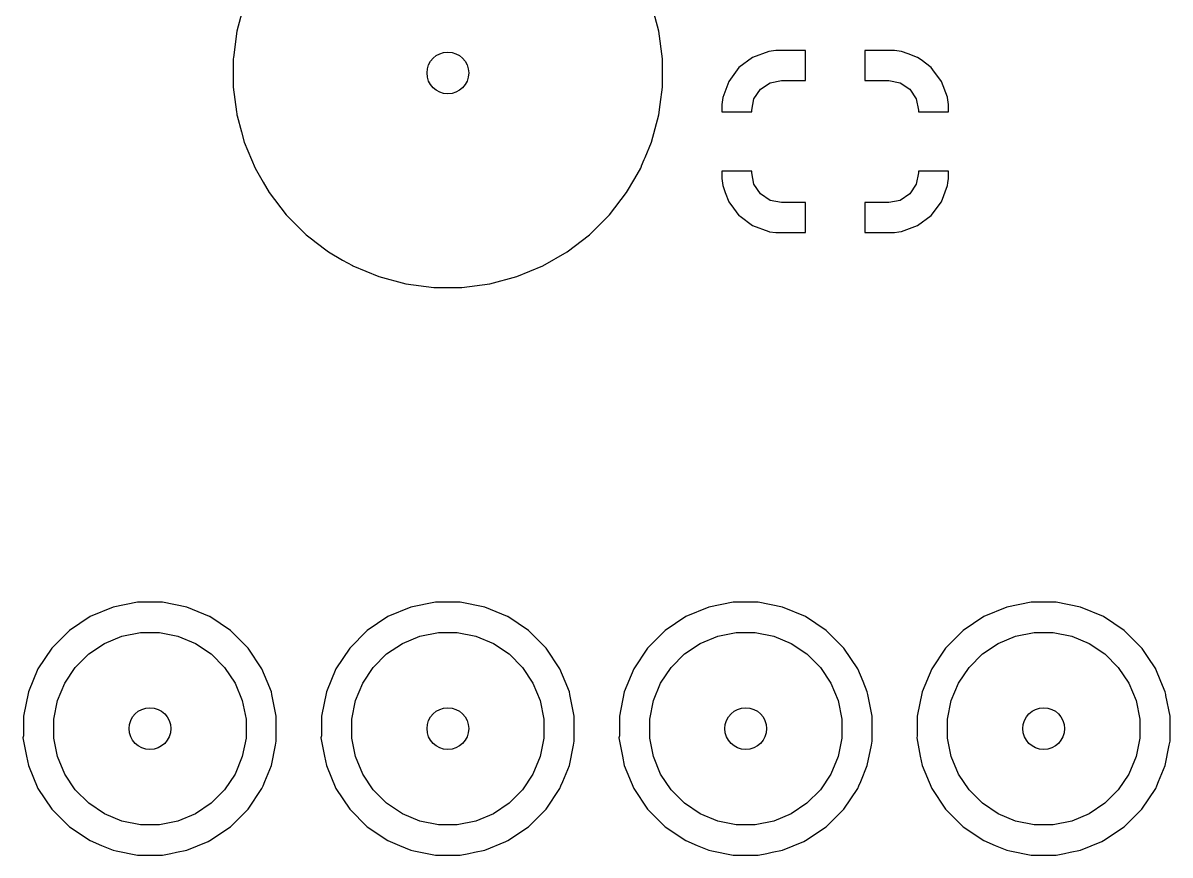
# Model space of a CAD drawing. Header units: inches. Extents: x 0.01 to 5.35, y 0.01 to 3.37.
# Drawn here: x 0.6091 to 0.9881, y 2.3738 to 2.6486 of the extents above; entities that cross this region are included whole.
import ezdxf

# ---------------------------------------------------------------- set-up
doc = ezdxf.new("R2010")
doc.units = ezdxf.units.IN
doc.header["$MEASUREMENT"] = 0
doc.layers.add('BLACK', color=250, linetype='CONTINUOUS')

msp = doc.modelspace()

# ---------------------------------------------------------------- linework, layer by layer
at = {"layer": 'BLACK', "linetype": 'CONTINUOUS'}
for p, q in [((0.68218, 2.65496), (0.67978, 2.64598)), ((0.81912, 2.64598), (0.81672, 2.65496)), ((0.67978, 2.64598), (0.67863, 2.63728)), ((0.82033, 2.63677), (0.81912, 2.64598)), ((0.85546, 2.63926), (0.85015, 2.63728)), ((0.8578, 2.63951), (0.85546, 2.63926)), ((0.85546, 2.63926), (0.85546, 2.63926)), ((0.86756, 2.63951), (0.8578, 2.63951)), ((0.86756, 2.62967), (0.86756, 2.63951)), ((0.897, 2.63951), (0.88724, 2.63951)), ((0.88724, 2.63951), (0.88724, 2.62967)), ((0.89935, 2.63926), (0.897, 2.63951)), ((0.897, 2.63951), (0.897, 2.63951)), ((0.90148, 2.63846), (0.89935, 2.63926)), ((0.89935, 2.63926), (0.89935, 2.63926)), ((0.90465, 2.63728), (0.90148, 2.63846)), ((0.67863, 2.63728), (0.67856, 2.63677)), ((0.67856, 2.63677), (0.67856, 2.63677)), ((0.67856, 2.63677), (0.67856, 2.62748)), ((0.82033, 2.62748), (0.82033, 2.63677)), ((0.85015, 2.63728), (0.84562, 2.63389)), ((0.85015, 2.63728), (0.85015, 2.63728)), ((0.9058, 2.63641), (0.90465, 2.63728)), ((0.90465, 2.63728), (0.90465, 2.63728)), ((0.90918, 2.63389), (0.9058, 2.63641)), ((0.84562, 2.63389), (0.84223, 2.62935)), ((0.84562, 2.63389), (0.84562, 2.63389)), ((0.90973, 2.63315), (0.90918, 2.63389)), ((0.90918, 2.63389), (0.90918, 2.63389)), ((0.91257, 2.62935), (0.90973, 2.63315)), ((0.67856, 2.62748), (0.67856, 2.62748)), ((0.67856, 2.62748), (0.67964, 2.61927)), ((0.81957, 2.62171), (0.82033, 2.62748)), ((0.84223, 2.62935), (0.84025, 2.62405)), ((0.84223, 2.62935), (0.84223, 2.62935)), ((0.85059, 2.62359), (0.85273, 2.62678)), ((0.85273, 2.62678), (0.85592, 2.62892)), ((0.85592, 2.62892), (0.85969, 2.62967)), ((0.85969, 2.62967), (0.86756, 2.62967)), ((0.88724, 2.62967), (0.89512, 2.62967)), ((0.89512, 2.62967), (0.89888, 2.62892)), ((0.89888, 2.62892), (0.90208, 2.62678)), ((0.90208, 2.62678), (0.90421, 2.62359)), ((0.91453, 2.62411), (0.91257, 2.62935)), ((0.91257, 2.62935), (0.91257, 2.62935)), ((0.84025, 2.62405), (0.84, 2.62171)), ((0.84025, 2.62405), (0.84025, 2.62405)), ((0.84984, 2.61982), (0.85059, 2.62359)), ((0.90421, 2.62359), (0.90496, 2.61982)), ((0.91455, 2.62405), (0.91453, 2.62411)), ((0.9148, 2.62171), (0.91455, 2.62405)), ((0.91455, 2.62405), (0.91455, 2.62405)), ((0.67964, 2.61927), (0.67973, 2.61858)), ((0.81912, 2.61827), (0.81957, 2.62171)), ((0.84, 2.62171), (0.84, 2.61933)), ((0.84, 2.62171), (0.84, 2.62171)), ((0.84, 2.61933), (0.84984, 2.61933)), ((0.84984, 2.61933), (0.84984, 2.61982)), ((0.90496, 2.61982), (0.90496, 2.61933)), ((0.90496, 2.61933), (0.9148, 2.61933)), ((0.9148, 2.61933), (0.9148, 2.62171)), ((0.9148, 2.62171), (0.9148, 2.62171)), ((0.9148, 2.62171), (0.9148, 2.62171)), ((0.9148, 2.62171), (0.9148, 2.62171)), ((0.67973, 2.61858), (0.67976, 2.61826)), ((0.67976, 2.61826), (0.67986, 2.61796)), ((0.67986, 2.61796), (0.68128, 2.61266)), ((0.81672, 2.60929), (0.81912, 2.61827)), ((0.68128, 2.61266), (0.68218, 2.60929)), ((0.68218, 2.60929), (0.68574, 2.60071)), ((0.8146, 2.60418), (0.81672, 2.60929)), ((0.81433, 2.60354), (0.81452, 2.60398)), ((0.81452, 2.60398), (0.8146, 2.60418)), ((0.81452, 2.60398), (0.81452, 2.60398)), ((0.81452, 2.60398), (0.81452, 2.60398)), ((0.68574, 2.60071), (0.68574, 2.60071)), ((0.68574, 2.60071), (0.68844, 2.59603)), ((0.81118, 2.59727), (0.81316, 2.60071)), ((0.81316, 2.60071), (0.81343, 2.60136)), ((0.81343, 2.60136), (0.81346, 2.60144)), ((0.81346, 2.60144), (0.81433, 2.60354)), ((0.80851, 2.59266), (0.81118, 2.59727)), ((0.84984, 2.59965), (0.84, 2.59965)), ((0.84, 2.59965), (0.84, 2.59727)), ((0.84, 2.59727), (0.84025, 2.59493)), ((0.84984, 2.59915), (0.84984, 2.59965)), ((0.85059, 2.59539), (0.84984, 2.59915)), ((0.90496, 2.59915), (0.90421, 2.59539)), ((0.9148, 2.59965), (0.90496, 2.59965)), ((0.90496, 2.59965), (0.90496, 2.59915)), ((0.91464, 2.59579), (0.9148, 2.59727)), ((0.9148, 2.59727), (0.9148, 2.59965)), ((0.9148, 2.59727), (0.9148, 2.59727)), ((0.68844, 2.59603), (0.68844, 2.59603)), ((0.68844, 2.59603), (0.68844, 2.59603)), ((0.68844, 2.59603), (0.69038, 2.59266)), ((0.69038, 2.59266), (0.69038, 2.59266)), ((0.69038, 2.59266), (0.69039, 2.59265)), ((0.69039, 2.59265), (0.69043, 2.5926)), ((0.69043, 2.5926), (0.69604, 2.58529)), ((0.80286, 2.58529), (0.80851, 2.59266)), ((0.84025, 2.59493), (0.84025, 2.59493)), ((0.84025, 2.59493), (0.8411, 2.59266)), ((0.8411, 2.59266), (0.84223, 2.58962)), ((0.85273, 2.59219), (0.85059, 2.59539)), ((0.90421, 2.59539), (0.90208, 2.59219)), ((0.91257, 2.58962), (0.91455, 2.59493)), ((0.91455, 2.59493), (0.91464, 2.59579)), ((0.91455, 2.59493), (0.91455, 2.59493)), ((0.84223, 2.58962), (0.84223, 2.58962)), ((0.84223, 2.58962), (0.84381, 2.58751)), ((0.85592, 2.59006), (0.85273, 2.59219)), ((0.85969, 2.58931), (0.85592, 2.59006)), ((0.86756, 2.58931), (0.85969, 2.58931)), ((0.86756, 2.57947), (0.86756, 2.58931)), ((0.89512, 2.58931), (0.88724, 2.58931)), ((0.88724, 2.58931), (0.88724, 2.57947)), ((0.89888, 2.59006), (0.89512, 2.58931)), ((0.90208, 2.59219), (0.89888, 2.59006)), ((0.90918, 2.58509), (0.91257, 2.58962)), ((0.91257, 2.58962), (0.91257, 2.58962)), ((0.69604, 2.58529), (0.69604, 2.58529)), ((0.69604, 2.58529), (0.69604, 2.58529)), ((0.69604, 2.58529), (0.69604, 2.58529)), ((0.69604, 2.58529), (0.70261, 2.57872)), ((0.79629, 2.57872), (0.80286, 2.58529)), ((0.84381, 2.58751), (0.84562, 2.58509)), ((0.84562, 2.58509), (0.84562, 2.58509)), ((0.84562, 2.58509), (0.84598, 2.58483)), ((0.84598, 2.58483), (0.85015, 2.5817)), ((0.90465, 2.5817), (0.90918, 2.58509)), ((0.90918, 2.58509), (0.90918, 2.58509)), ((0.85015, 2.5817), (0.85015, 2.5817)), ((0.85015, 2.5817), (0.85546, 2.57972)), ((0.89935, 2.57972), (0.90465, 2.5817)), ((0.90465, 2.5817), (0.90465, 2.5817)), ((0.70261, 2.57872), (0.70261, 2.57872)), ((0.70261, 2.57872), (0.70261, 2.57872)), ((0.70261, 2.57872), (0.70261, 2.57872)), ((0.70261, 2.57872), (0.70486, 2.57699)), ((0.78892, 2.57306), (0.79629, 2.57872)), ((0.85546, 2.57972), (0.85546, 2.57972)), ((0.85546, 2.57972), (0.85573, 2.57969)), ((0.85573, 2.57969), (0.8578, 2.57947)), ((0.8578, 2.57947), (0.8578, 2.57947)), ((0.8578, 2.57947), (0.8578, 2.57947)), ((0.8578, 2.57947), (0.86756, 2.57947)), ((0.88724, 2.57947), (0.897, 2.57947)), ((0.897, 2.57947), (0.89841, 2.57962)), ((0.897, 2.57947), (0.897, 2.57947)), ((0.897, 2.57947), (0.897, 2.57947)), ((0.89841, 2.57962), (0.89935, 2.57972)), ((0.89935, 2.57972), (0.89935, 2.57972)), ((0.70486, 2.57699), (0.70554, 2.57647)), ((0.70554, 2.57647), (0.70998, 2.57306)), ((0.70998, 2.57306), (0.71469, 2.57034)), ((0.71469, 2.57034), (0.71469, 2.57034)), ((0.71469, 2.57034), (0.71789, 2.56849)), ((0.78087, 2.56841), (0.78892, 2.57306)), ((0.71789, 2.56849), (0.71796, 2.56845)), ((0.71796, 2.56845), (0.71802, 2.56842)), ((0.71802, 2.56842), (0.71805, 2.56841)), ((0.71805, 2.56841), (0.72661, 2.56486)), ((0.77228, 2.56486), (0.78087, 2.56841)), ((0.72661, 2.56486), (0.73559, 2.56245)), ((0.73559, 2.56245), (0.7448, 2.56124)), ((0.75409, 2.56124), (0.76331, 2.56245)), ((0.76331, 2.56245), (0.77228, 2.56486)), ((0.7448, 2.56124), (0.7448, 2.56124)), ((0.7448, 2.56124), (0.75409, 2.56124)), ((0.75409, 2.56124), (0.75409, 2.56124)), ((0.64691, 2.45734), (0.63885, 2.45574)), ((0.65514, 2.45734), (0.64691, 2.45734)), ((0.64691, 2.45734), (0.64691, 2.45734)), ((0.64691, 2.45734), (0.64691, 2.45734)), ((0.6632, 2.45574), (0.65514, 2.45734)), ((0.65514, 2.45734), (0.65514, 2.45734)), ((0.65514, 2.45734), (0.65514, 2.45734)), ((0.74534, 2.45734), (0.73727, 2.45574)), ((0.75356, 2.45734), (0.74534, 2.45734)), ((0.74534, 2.45734), (0.74534, 2.45734)), ((0.74534, 2.45734), (0.74534, 2.45734)), ((0.76163, 2.45574), (0.75356, 2.45734)), ((0.75356, 2.45734), (0.75356, 2.45734)), ((0.75356, 2.45734), (0.75356, 2.45734)), ((0.84376, 2.45734), (0.8357, 2.45574)), ((0.85199, 2.45734), (0.84376, 2.45734)), ((0.84376, 2.45734), (0.84376, 2.45734)), ((0.84376, 2.45734), (0.84376, 2.45734)), ((0.86005, 2.45574), (0.85199, 2.45734)), ((0.85199, 2.45734), (0.85199, 2.45734)), ((0.85199, 2.45734), (0.85199, 2.45734)), ((0.94219, 2.45734), (0.93412, 2.45574)), ((0.95041, 2.45734), (0.94219, 2.45734)), ((0.94219, 2.45734), (0.94219, 2.45734)), ((0.94219, 2.45734), (0.94219, 2.45734)), ((0.95848, 2.45574), (0.95041, 2.45734)), ((0.95041, 2.45734), (0.95041, 2.45734)), ((0.95041, 2.45734), (0.95041, 2.45734)), ((0.63125, 2.45259), (0.62441, 2.44802)), ((0.63884, 2.45574), (0.63125, 2.45259)), ((0.63125, 2.45259), (0.63125, 2.45259)), ((0.63125, 2.45259), (0.63125, 2.45259)), ((0.63885, 2.45574), (0.63884, 2.45574)), ((0.67073, 2.45262), (0.6632, 2.45574)), ((0.6632, 2.45574), (0.6632, 2.45574)), ((0.6632, 2.45574), (0.6632, 2.45574)), ((0.6632, 2.45574), (0.6632, 2.45574)), ((0.6632, 2.45574), (0.6632, 2.45574)), ((0.6708, 2.45259), (0.67073, 2.45262)), ((0.67764, 2.44802), (0.6708, 2.45259)), ((0.6708, 2.45259), (0.6708, 2.45259)), ((0.6708, 2.45259), (0.6708, 2.45259)), ((0.6708, 2.45259), (0.6708, 2.45259)), ((0.72967, 2.45259), (0.72283, 2.44802)), ((0.73727, 2.45574), (0.72967, 2.45259)), ((0.72967, 2.45259), (0.72967, 2.45259)), ((0.72967, 2.45259), (0.72967, 2.45259)), ((0.73727, 2.45574), (0.73727, 2.45574)), ((0.76916, 2.45262), (0.76163, 2.45574)), ((0.76163, 2.45574), (0.76163, 2.45574)), ((0.76163, 2.45574), (0.76163, 2.45574)), ((0.76163, 2.45574), (0.76163, 2.45574)), ((0.76163, 2.45574), (0.76163, 2.45574)), ((0.76923, 2.45259), (0.76916, 2.45262)), ((0.77606, 2.44802), (0.76923, 2.45259)), ((0.76923, 2.45259), (0.76923, 2.45259)), ((0.76923, 2.45259), (0.76923, 2.45259)), ((0.76923, 2.45259), (0.76923, 2.45259)), ((0.8281, 2.45259), (0.82126, 2.44802)), ((0.8357, 2.45574), (0.8281, 2.45259)), ((0.8281, 2.45259), (0.8281, 2.45259)), ((0.8281, 2.45259), (0.8281, 2.45259)), ((0.8357, 2.45574), (0.8357, 2.45574)), ((0.86758, 2.45262), (0.86005, 2.45574)), ((0.86005, 2.45574), (0.86005, 2.45574)), ((0.86005, 2.45574), (0.86005, 2.45574)), ((0.86005, 2.45574), (0.86005, 2.45574)), ((0.86005, 2.45574), (0.86005, 2.45574)), ((0.86765, 2.45259), (0.86758, 2.45262)), ((0.87449, 2.44802), (0.86765, 2.45259)), ((0.86765, 2.45259), (0.86765, 2.45259)), ((0.86765, 2.45259), (0.86765, 2.45259)), ((0.86765, 2.45259), (0.86765, 2.45259)), ((0.92652, 2.45259), (0.91968, 2.44802)), ((0.93412, 2.45574), (0.92652, 2.45259)), ((0.92652, 2.45259), (0.92652, 2.45259)), ((0.92652, 2.45259), (0.92652, 2.45259)), ((0.93412, 2.45574), (0.93412, 2.45574)), ((0.96601, 2.45262), (0.95848, 2.45574)), ((0.95848, 2.45574), (0.95848, 2.45574)), ((0.95848, 2.45574), (0.95848, 2.45574)), ((0.95848, 2.45574), (0.95848, 2.45574)), ((0.95848, 2.45574), (0.95848, 2.45574)), ((0.96608, 2.45259), (0.96601, 2.45262)), ((0.97291, 2.44802), (0.96608, 2.45259)), ((0.96608, 2.45259), (0.96608, 2.45259)), ((0.96608, 2.45259), (0.96608, 2.45259)), ((0.96608, 2.45259), (0.96608, 2.45259)), ((0.62441, 2.44802), (0.61859, 2.44221)), ((0.62441, 2.44802), (0.62441, 2.44802)), ((0.62441, 2.44802), (0.62441, 2.44802)), ((0.63599, 2.44371), (0.64177, 2.44611)), ((0.64177, 2.44611), (0.6479, 2.44733)), ((0.6479, 2.44733), (0.65415, 2.44733)), ((0.65415, 2.44733), (0.66028, 2.44611)), ((0.66028, 2.44611), (0.66606, 2.44371)), ((0.68345, 2.44221), (0.67764, 2.44802)), ((0.67764, 2.44802), (0.67764, 2.44802)), ((0.67764, 2.44802), (0.67764, 2.44802)), ((0.72283, 2.44802), (0.71702, 2.44221)), ((0.72283, 2.44802), (0.72283, 2.44802)), ((0.72283, 2.44802), (0.72283, 2.44802)), ((0.73442, 2.44371), (0.74019, 2.44611)), ((0.74019, 2.44611), (0.74632, 2.44733)), ((0.74632, 2.44733), (0.75257, 2.44733)), ((0.75257, 2.44733), (0.75871, 2.44611)), ((0.75871, 2.44611), (0.76448, 2.44371)), ((0.78188, 2.44221), (0.77606, 2.44802)), ((0.77606, 2.44802), (0.77606, 2.44802)), ((0.77606, 2.44802), (0.77606, 2.44802)), ((0.82126, 2.44802), (0.81544, 2.44221)), ((0.82126, 2.44802), (0.82126, 2.44802)), ((0.82126, 2.44802), (0.82126, 2.44802)), ((0.83284, 2.44371), (0.83862, 2.44611)), ((0.83862, 2.44611), (0.84475, 2.44733)), ((0.84475, 2.44733), (0.851, 2.44733)), ((0.851, 2.44733), (0.85713, 2.44611)), ((0.85713, 2.44611), (0.86291, 2.44371)), ((0.8803, 2.44221), (0.87449, 2.44802)), ((0.87449, 2.44802), (0.87449, 2.44802)), ((0.87449, 2.44802), (0.87449, 2.44802)), ((0.91968, 2.44802), (0.91387, 2.44221)), ((0.91968, 2.44802), (0.91968, 2.44802)), ((0.91968, 2.44802), (0.91968, 2.44802)), ((0.93127, 2.44371), (0.93704, 2.44611)), ((0.93704, 2.44611), (0.94317, 2.44733)), ((0.94317, 2.44733), (0.94942, 2.44733)), ((0.94942, 2.44733), (0.95556, 2.44611)), ((0.95556, 2.44611), (0.96133, 2.44371)), ((0.97873, 2.44221), (0.97291, 2.44802)), ((0.97291, 2.44802), (0.97291, 2.44802)), ((0.97291, 2.44802), (0.97291, 2.44802)), ((0.61859, 2.44221), (0.61402, 2.43537)), ((0.61859, 2.44221), (0.61859, 2.44221)), ((0.61859, 2.44221), (0.61859, 2.44221)), ((0.63079, 2.44024), (0.63599, 2.44371)), ((0.66606, 2.44371), (0.67125, 2.44024)), ((0.68802, 2.43537), (0.68345, 2.44221)), ((0.68345, 2.44221), (0.68345, 2.44221)), ((0.68345, 2.44221), (0.68345, 2.44221)), ((0.71702, 2.44221), (0.71245, 2.43537)), ((0.71702, 2.44221), (0.71702, 2.44221)), ((0.71702, 2.44221), (0.71702, 2.44221)), ((0.72922, 2.44024), (0.73442, 2.44371)), ((0.76448, 2.44371), (0.76968, 2.44024)), ((0.78645, 2.43537), (0.78188, 2.44221)), ((0.78188, 2.44221), (0.78188, 2.44221)), ((0.78188, 2.44221), (0.78188, 2.44221)), ((0.81544, 2.44221), (0.81087, 2.43537)), ((0.81544, 2.44221), (0.81544, 2.44221)), ((0.81544, 2.44221), (0.81544, 2.44221)), ((0.82764, 2.44024), (0.83284, 2.44371)), ((0.86291, 2.44371), (0.8681, 2.44024)), ((0.88487, 2.43537), (0.8803, 2.44221)), ((0.8803, 2.44221), (0.8803, 2.44221)), ((0.8803, 2.44221), (0.8803, 2.44221)), ((0.91387, 2.44221), (0.9093, 2.43537)), ((0.91387, 2.44221), (0.91387, 2.44221)), ((0.91387, 2.44221), (0.91387, 2.44221)), ((0.92607, 2.44024), (0.93127, 2.44371)), ((0.96133, 2.44371), (0.96653, 2.44024)), ((0.97881, 2.44208), (0.97873, 2.44221)), ((0.97873, 2.44221), (0.97873, 2.44221)), ((0.97873, 2.44221), (0.97873, 2.44221)), ((0.98058, 2.43944), (0.97881, 2.44208)), ((0.62637, 2.43582), (0.63079, 2.44024)), ((0.67125, 2.44024), (0.67567, 2.43582)), ((0.7248, 2.43582), (0.72922, 2.44024)), ((0.76968, 2.44024), (0.7741, 2.43582)), ((0.82322, 2.43582), (0.82764, 2.44024)), ((0.8681, 2.44024), (0.87253, 2.43582)), ((0.92165, 2.43582), (0.92607, 2.44024)), ((0.96653, 2.44024), (0.97095, 2.43582)), ((0.9833, 2.43537), (0.98058, 2.43944)), ((0.61402, 2.43537), (0.61088, 2.42777)), ((0.61402, 2.43537), (0.61402, 2.43537)), ((0.61402, 2.43537), (0.61402, 2.43537)), ((0.6229, 2.43062), (0.62637, 2.43582)), ((0.67567, 2.43582), (0.67915, 2.43062)), ((0.68976, 2.43119), (0.68802, 2.43537)), ((0.68802, 2.43537), (0.68802, 2.43537)), ((0.71245, 2.43537), (0.7093, 2.42777)), ((0.71245, 2.43537), (0.71245, 2.43537)), ((0.71245, 2.43537), (0.71245, 2.43537)), ((0.72132, 2.43062), (0.7248, 2.43582)), ((0.7741, 2.43582), (0.77757, 2.43062)), ((0.78818, 2.43119), (0.78645, 2.43537)), ((0.78645, 2.43537), (0.78645, 2.43537)), ((0.81087, 2.43537), (0.80773, 2.42777)), ((0.81087, 2.43537), (0.81087, 2.43537)), ((0.81087, 2.43537), (0.81087, 2.43537)), ((0.81975, 2.43062), (0.82322, 2.43582)), ((0.87253, 2.43582), (0.876, 2.43062)), ((0.88661, 2.43119), (0.88487, 2.43537)), ((0.88487, 2.43537), (0.88487, 2.43537)), ((0.9093, 2.43537), (0.90615, 2.42777)), ((0.9093, 2.43537), (0.9093, 2.43537)), ((0.9093, 2.43537), (0.9093, 2.43537)), ((0.91817, 2.43062), (0.92165, 2.43582)), ((0.97095, 2.43582), (0.97442, 2.43062)), ((0.98337, 2.43519), (0.9833, 2.43537)), ((0.9833, 2.43537), (0.9833, 2.43537)), ((0.98503, 2.43119), (0.98337, 2.43519)), ((0.62051, 2.42485), (0.6229, 2.43062)), ((0.67915, 2.43062), (0.68154, 2.42485)), ((0.69117, 2.42777), (0.68976, 2.43119)), ((0.71893, 2.42485), (0.72132, 2.43062)), ((0.77757, 2.43062), (0.77997, 2.42485)), ((0.7896, 2.42777), (0.78818, 2.43119)), ((0.81736, 2.42485), (0.81975, 2.43062)), ((0.876, 2.43062), (0.87839, 2.42485)), ((0.88802, 2.42777), (0.88661, 2.43119)), ((0.91578, 2.42485), (0.91817, 2.43062)), ((0.97442, 2.43062), (0.97682, 2.42485)), ((0.98645, 2.42777), (0.98503, 2.43119)), ((0.61088, 2.42777), (0.60927, 2.4197)), ((0.61088, 2.42777), (0.61088, 2.42777)), ((0.69134, 2.4269), (0.69117, 2.42777)), ((0.69278, 2.4197), (0.69134, 2.4269)), ((0.7093, 2.42777), (0.7077, 2.4197)), ((0.7093, 2.42777), (0.7093, 2.42777)), ((0.78977, 2.4269), (0.7896, 2.42777)), ((0.7912, 2.4197), (0.78977, 2.4269)), ((0.80773, 2.42777), (0.80612, 2.4197)), ((0.80773, 2.42777), (0.80773, 2.42777)), ((0.88819, 2.4269), (0.88802, 2.42777)), ((0.88963, 2.4197), (0.88819, 2.4269)), ((0.90615, 2.42777), (0.90455, 2.4197)), ((0.90615, 2.42777), (0.90615, 2.42777)), ((0.98662, 2.4269), (0.98645, 2.42777)), ((0.9867, 2.42651), (0.98662, 2.4269)), ((0.98805, 2.4197), (0.9867, 2.42651)), ((0.61929, 2.41872), (0.62051, 2.42485)), ((0.68154, 2.42485), (0.68276, 2.41872)), ((0.71771, 2.41872), (0.71893, 2.42485)), ((0.77997, 2.42485), (0.78119, 2.41872)), ((0.81614, 2.41872), (0.81736, 2.42485)), ((0.87839, 2.42485), (0.87961, 2.41872)), ((0.91456, 2.41872), (0.91578, 2.42485)), ((0.97682, 2.42485), (0.97804, 2.41872)), ((0.60927, 2.4197), (0.60927, 2.41323)), ((0.61929, 2.41246), (0.61929, 2.41872)), ((0.68276, 2.41872), (0.68276, 2.41246)), ((0.69278, 2.41252), (0.69278, 2.4197)), ((0.69278, 2.4197), (0.69278, 2.4197)), ((0.7077, 2.4197), (0.7077, 2.41323)), ((0.71771, 2.41246), (0.71771, 2.41872)), ((0.78119, 2.41872), (0.78119, 2.41246)), ((0.7912, 2.41252), (0.7912, 2.4197)), ((0.7912, 2.4197), (0.7912, 2.4197)), ((0.80612, 2.4197), (0.80612, 2.41323)), ((0.81614, 2.41246), (0.81614, 2.41872)), ((0.87961, 2.41872), (0.87961, 2.41246)), ((0.88963, 2.41252), (0.88963, 2.4197)), ((0.88963, 2.4197), (0.88963, 2.4197)), ((0.90455, 2.4197), (0.90455, 2.41323)), ((0.91456, 2.41246), (0.91456, 2.41872)), ((0.97804, 2.41872), (0.97804, 2.41246)), ((0.98805, 2.41148), (0.98805, 2.4197)), ((0.98805, 2.4197), (0.98805, 2.4197)), ((0.60927, 2.41323), (0.60906, 2.41252)), ((0.60906, 2.41252), (0.61025, 2.40654)), ((0.62051, 2.40633), (0.61929, 2.41246)), ((0.68276, 2.41246), (0.68154, 2.40633)), ((0.69252, 2.41017), (0.69278, 2.41148)), ((0.69278, 2.41148), (0.69278, 2.41252)), ((0.7077, 2.41323), (0.70749, 2.41252)), ((0.70749, 2.41252), (0.70868, 2.40654)), ((0.71893, 2.40633), (0.71771, 2.41246)), ((0.78119, 2.41246), (0.77997, 2.40633)), ((0.79094, 2.41017), (0.7912, 2.41148)), ((0.7912, 2.41148), (0.7912, 2.41252)), ((0.80612, 2.41323), (0.80591, 2.41252)), ((0.80591, 2.41252), (0.80711, 2.40654)), ((0.81736, 2.40633), (0.81614, 2.41246)), ((0.87961, 2.41246), (0.87839, 2.40633)), ((0.88937, 2.41017), (0.88963, 2.41148)), ((0.88963, 2.41148), (0.88963, 2.41252)), ((0.90455, 2.41323), (0.90434, 2.41252)), ((0.90434, 2.41252), (0.90553, 2.40654)), ((0.91578, 2.40633), (0.91456, 2.41246)), ((0.97804, 2.41246), (0.97682, 2.40633)), ((0.98779, 2.41017), (0.98805, 2.41148)), ((0.69117, 2.40341), (0.69252, 2.41017)), ((0.7896, 2.40341), (0.79094, 2.41017)), ((0.88802, 2.40341), (0.88937, 2.41017)), ((0.98645, 2.40341), (0.98779, 2.41017)), ((0.61025, 2.40654), (0.61088, 2.40341)), ((0.61088, 2.40341), (0.61088, 2.40341)), ((0.61088, 2.40341), (0.61088, 2.40341)), ((0.61088, 2.40341), (0.61402, 2.39581)), ((0.6229, 2.40056), (0.62051, 2.40633)), ((0.68154, 2.40633), (0.67915, 2.40056)), ((0.68899, 2.39814), (0.69117, 2.40341)), ((0.70868, 2.40654), (0.7093, 2.40341)), ((0.7093, 2.40341), (0.7093, 2.40341)), ((0.7093, 2.40341), (0.7093, 2.40341)), ((0.7093, 2.40341), (0.71245, 2.39581)), ((0.72132, 2.40056), (0.71893, 2.40633)), ((0.77997, 2.40633), (0.77757, 2.40056)), ((0.78741, 2.39814), (0.7896, 2.40341)), ((0.80711, 2.40654), (0.80773, 2.40341)), ((0.80773, 2.40341), (0.80773, 2.40341)), ((0.80773, 2.40341), (0.80773, 2.40341)), ((0.80773, 2.40341), (0.81087, 2.39581)), ((0.81975, 2.40056), (0.81736, 2.40633)), ((0.87839, 2.40633), (0.876, 2.40056)), ((0.88584, 2.39814), (0.88802, 2.40341)), ((0.90553, 2.40654), (0.90615, 2.40341)), ((0.90615, 2.40341), (0.90615, 2.40341)), ((0.90615, 2.40341), (0.90615, 2.40341)), ((0.90615, 2.40341), (0.9093, 2.39581)), ((0.91817, 2.40056), (0.91578, 2.40633)), ((0.97682, 2.40633), (0.97442, 2.40056)), ((0.98426, 2.39814), (0.98645, 2.40341)), ((0.62637, 2.39536), (0.6229, 2.40056)), ((0.67915, 2.40056), (0.67567, 2.39536)), ((0.7248, 2.39536), (0.72132, 2.40056)), ((0.77757, 2.40056), (0.7741, 2.39536)), ((0.82322, 2.39536), (0.81975, 2.40056)), ((0.876, 2.40056), (0.87253, 2.39536)), ((0.92165, 2.39536), (0.91817, 2.40056)), ((0.97442, 2.40056), (0.97095, 2.39536)), ((0.61402, 2.39581), (0.61402, 2.39581)), ((0.61402, 2.39581), (0.61402, 2.39581)), ((0.61402, 2.39581), (0.61859, 2.38898)), ((0.63079, 2.39094), (0.62637, 2.39536)), ((0.67567, 2.39536), (0.67125, 2.39094)), ((0.68345, 2.38898), (0.68802, 2.39581)), ((0.68802, 2.39581), (0.6884, 2.39671)), ((0.6884, 2.39671), (0.68899, 2.39814)), ((0.71245, 2.39581), (0.71245, 2.39581)), ((0.71245, 2.39581), (0.71245, 2.39581)), ((0.71245, 2.39581), (0.71702, 2.38898)), ((0.72922, 2.39094), (0.7248, 2.39536)), ((0.7741, 2.39536), (0.76968, 2.39094)), ((0.78188, 2.38898), (0.78645, 2.39581)), ((0.78645, 2.39581), (0.78682, 2.39671)), ((0.78682, 2.39671), (0.78741, 2.39814)), ((0.81087, 2.39581), (0.81087, 2.39581)), ((0.81087, 2.39581), (0.81087, 2.39581)), ((0.81087, 2.39581), (0.81544, 2.38898)), ((0.82764, 2.39094), (0.82322, 2.39536)), ((0.87253, 2.39536), (0.8681, 2.39094)), ((0.8803, 2.38898), (0.88487, 2.39581)), ((0.88487, 2.39581), (0.88525, 2.39671)), ((0.88525, 2.39671), (0.88584, 2.39814)), ((0.9093, 2.39581), (0.9093, 2.39581)), ((0.9093, 2.39581), (0.9093, 2.39581)), ((0.9093, 2.39581), (0.91387, 2.38898)), ((0.92607, 2.39094), (0.92165, 2.39536)), ((0.97095, 2.39536), (0.96653, 2.39094)), ((0.97873, 2.38898), (0.9833, 2.39581)), ((0.9833, 2.39581), (0.98367, 2.39671)), ((0.98367, 2.39671), (0.98426, 2.39814)), ((0.61859, 2.38898), (0.61859, 2.38898)), ((0.61859, 2.38898), (0.61859, 2.38897)), ((0.61859, 2.38897), (0.62441, 2.38316)), ((0.63599, 2.38747), (0.63079, 2.39094)), ((0.67125, 2.39094), (0.66606, 2.38747)), ((0.67764, 2.38316), (0.68345, 2.38898)), ((0.71702, 2.38898), (0.71702, 2.38898)), ((0.71702, 2.38898), (0.71702, 2.38897)), ((0.71702, 2.38897), (0.72283, 2.38316)), ((0.73442, 2.38747), (0.72922, 2.39094)), ((0.76968, 2.39094), (0.76448, 2.38747)), ((0.77606, 2.38316), (0.78188, 2.38898)), ((0.81544, 2.38898), (0.81544, 2.38898)), ((0.81544, 2.38898), (0.81544, 2.38897)), ((0.81544, 2.38897), (0.82126, 2.38316)), ((0.83284, 2.38747), (0.82764, 2.39094)), ((0.8681, 2.39094), (0.86291, 2.38747)), ((0.87449, 2.38316), (0.8803, 2.38898)), ((0.91387, 2.38898), (0.91387, 2.38898)), ((0.91387, 2.38898), (0.91387, 2.38897)), ((0.91387, 2.38897), (0.91968, 2.38316)), ((0.93127, 2.38747), (0.92607, 2.39094)), ((0.96653, 2.39094), (0.96133, 2.38747)), ((0.97291, 2.38316), (0.97873, 2.38898)), ((0.64177, 2.38507), (0.63599, 2.38747)), ((0.6479, 2.38385), (0.64177, 2.38507)), ((0.65415, 2.38385), (0.6479, 2.38385)), ((0.66028, 2.38507), (0.65415, 2.38385)), ((0.66606, 2.38747), (0.66028, 2.38507)), ((0.74019, 2.38507), (0.73442, 2.38747)), ((0.74632, 2.38385), (0.74019, 2.38507)), ((0.75257, 2.38385), (0.74632, 2.38385)), ((0.75871, 2.38507), (0.75257, 2.38385)), ((0.76448, 2.38747), (0.75871, 2.38507)), ((0.83862, 2.38507), (0.83284, 2.38747)), ((0.84475, 2.38385), (0.83862, 2.38507)), ((0.851, 2.38385), (0.84475, 2.38385)), ((0.85713, 2.38507), (0.851, 2.38385)), ((0.86291, 2.38747), (0.85713, 2.38507)), ((0.93704, 2.38507), (0.93127, 2.38747)), ((0.94317, 2.38385), (0.93704, 2.38507)), ((0.94942, 2.38385), (0.94317, 2.38385)), ((0.95556, 2.38507), (0.94942, 2.38385)), ((0.96133, 2.38747), (0.95556, 2.38507)), ((0.62441, 2.38316), (0.62441, 2.38316)), ((0.62441, 2.38316), (0.62441, 2.38316)), ((0.62441, 2.38316), (0.63125, 2.37859)), ((0.6708, 2.37859), (0.67764, 2.38316)), ((0.72283, 2.38316), (0.72283, 2.38316)), ((0.72283, 2.38316), (0.72283, 2.38316)), ((0.72283, 2.38316), (0.72967, 2.37859)), ((0.76923, 2.37859), (0.77606, 2.38316)), ((0.82126, 2.38316), (0.82126, 2.38316)), ((0.82126, 2.38316), (0.82126, 2.38316)), ((0.82126, 2.38316), (0.8281, 2.37859)), ((0.86765, 2.37859), (0.87449, 2.38316)), ((0.91968, 2.38316), (0.91968, 2.38316)), ((0.91968, 2.38316), (0.91968, 2.38316)), ((0.91968, 2.38316), (0.92652, 2.37859)), ((0.96608, 2.37859), (0.97291, 2.38316)), ((0.63125, 2.37859), (0.63125, 2.37859)), ((0.63125, 2.37859), (0.63501, 2.37703)), ((0.63501, 2.37703), (0.63885, 2.37544)), ((0.6632, 2.37544), (0.67021, 2.37835)), ((0.67021, 2.37835), (0.6708, 2.37859)), ((0.6708, 2.37859), (0.6708, 2.37859)), ((0.6708, 2.37859), (0.6708, 2.37859)), ((0.72967, 2.37859), (0.72967, 2.37859)), ((0.72967, 2.37859), (0.73344, 2.37703)), ((0.73344, 2.37703), (0.73727, 2.37544)), ((0.76163, 2.37544), (0.76864, 2.37835)), ((0.76864, 2.37835), (0.76923, 2.37859)), ((0.76923, 2.37859), (0.76923, 2.37859)), ((0.76923, 2.37859), (0.76923, 2.37859)), ((0.8281, 2.37859), (0.8281, 2.37859)), ((0.8281, 2.37859), (0.83186, 2.37703)), ((0.83186, 2.37703), (0.8357, 2.37544)), ((0.86005, 2.37544), (0.86706, 2.37835)), ((0.86706, 2.37835), (0.86765, 2.37859)), ((0.86765, 2.37859), (0.86765, 2.37859)), ((0.86765, 2.37859), (0.86765, 2.37859)), ((0.92652, 2.37859), (0.92652, 2.37859)), ((0.92652, 2.37859), (0.93029, 2.37703)), ((0.93029, 2.37703), (0.93412, 2.37544)), ((0.95848, 2.37544), (0.96549, 2.37835)), ((0.96549, 2.37835), (0.96608, 2.37859)), ((0.96608, 2.37859), (0.96608, 2.37859)), ((0.96608, 2.37859), (0.96608, 2.37859)), ((0.63885, 2.37544), (0.63982, 2.37525)), ((0.63982, 2.37525), (0.63982, 2.37525)), ((0.63982, 2.37525), (0.63982, 2.37525)), ((0.63982, 2.37525), (0.64691, 2.37384)), ((0.64691, 2.37384), (0.65514, 2.37384)), ((0.65514, 2.37384), (0.65793, 2.37439)), ((0.65514, 2.37384), (0.65514, 2.37384)), ((0.65793, 2.37439), (0.65979, 2.37476)), ((0.65979, 2.37476), (0.6632, 2.37544)), ((0.73727, 2.37544), (0.73825, 2.37525)), ((0.73825, 2.37525), (0.73825, 2.37525)), ((0.73825, 2.37525), (0.73825, 2.37525)), ((0.73825, 2.37525), (0.74534, 2.37384)), ((0.74534, 2.37384), (0.75356, 2.37384)), ((0.75356, 2.37384), (0.75635, 2.37439)), ((0.75356, 2.37384), (0.75356, 2.37384)), ((0.75635, 2.37439), (0.75822, 2.37476)), ((0.75822, 2.37476), (0.76163, 2.37544)), ((0.8357, 2.37544), (0.83667, 2.37525)), ((0.83667, 2.37525), (0.83667, 2.37525)), ((0.83667, 2.37525), (0.83667, 2.37525)), ((0.83667, 2.37525), (0.84376, 2.37384)), ((0.84376, 2.37384), (0.85199, 2.37384)), ((0.85199, 2.37384), (0.85478, 2.37439)), ((0.85199, 2.37384), (0.85199, 2.37384)), ((0.85478, 2.37439), (0.85664, 2.37476)), ((0.85664, 2.37476), (0.86005, 2.37544)), ((0.93412, 2.37544), (0.9351, 2.37525)), ((0.9351, 2.37525), (0.9351, 2.37525)), ((0.9351, 2.37525), (0.9351, 2.37525)), ((0.9351, 2.37525), (0.94219, 2.37384)), ((0.94219, 2.37384), (0.95041, 2.37384)), ((0.95041, 2.37384), (0.9532, 2.37439)), ((0.95041, 2.37384), (0.95041, 2.37384)), ((0.9532, 2.37439), (0.95507, 2.37476)), ((0.95507, 2.37476), (0.95848, 2.37544))]:
    msp.add_line(p, q, dxfattribs=at)
at = {"layer": 'BLACK'}
for centre in [(0.74945, 2.63213), (0.74945, 2.63213), (0.65102, 2.41559), (0.74945, 2.41559), (0.84787, 2.41559), (0.9463, 2.41559)]:
    msp.add_circle(centre, 0.00689, dxfattribs=at)
at = {"layer": 'WHITE'}
for centre in [(0.65102, 2.41559), (0.74945, 2.41559), (0.84787, 2.41559), (0.9463, 2.41559)]:
    msp.add_circle(centre, 0.00689, dxfattribs=at)

doc.saveas('drawing.dxf')
